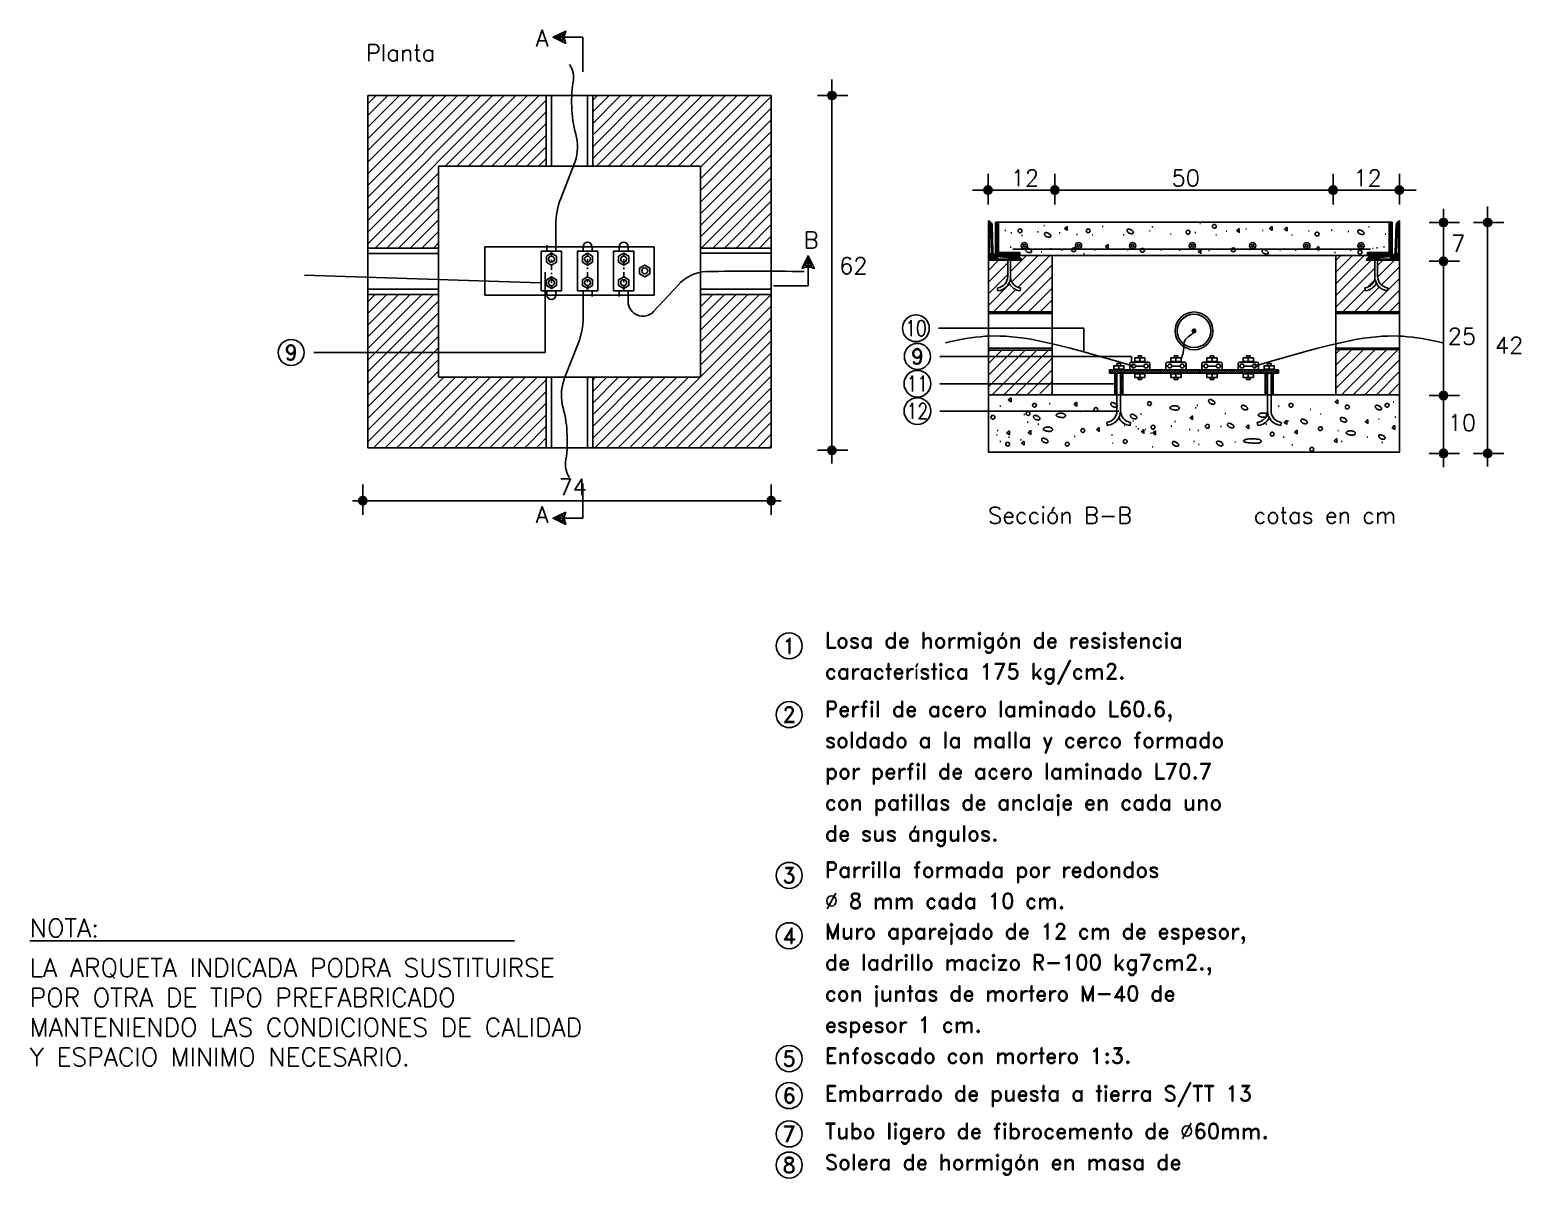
# Model space of a CAD drawing. Header units: millimetres. Extents: x 307650 to 308070, y 120844 to 121141.
# Drawn here: x 307828.3 to 307926.1, y 120993.5 to 121068.8 of the extents above; entities that cross this region are included whole.
import ezdxf
from ezdxf.enums import TextEntityAlignment as Align

# ---------------------------------------------------------------- set-up
doc = ezdxf.new("R2010")
doc.units = ezdxf.units.MM
doc.linetypes.add('TRAZO_Y_PUNTO', pattern=[1, 0.5, -0.25, 0, -0.25])
for name, color, linetype in [('015', 1, 'Continuous'), ('018', 1, 'Continuous'), ('020', 1, 'Continuous'), ('ELECTRICIDAD', 7, 'Continuous'), ('NTE-1', 7, 'Continuous'), ('NTE-2', 2, 'Continuous'), ('NTE-3', 3, 'Continuous'), ('NTE-4', 4, 'Continuous'), ('NTE-COTAS', 1, 'Continuous'), ('NTE-TEXTOS', 7, 'Continuous'), ('NTE-TRAMA1', 9, 'Continuous'), ('PTIERRA', 3, 'Continuous')]:
    doc.layers.add(name, color=color, linetype=linetype)
doc.styles.add('NTE-ROM14', font='ROMAND8.shx', dxfattribs={"height": 1.4})
doc.styles.add('NTE-SIM14', font='SIMPLEX8.shx', dxfattribs={"height": 1.4})
doc.styles.get("Standard").update_dxf_attribs({"font": 'romans.shx'})
pattern_1 = [(45, (-363.9973, -172.7912), (-0.5089678, 0.5089678), [])]

# ---------------------------------------------------------------- blocks, each defined once
blk = doc.blocks.new('T')
at = {"layer": 'NTE-COTAS'}
blk.add_line((0, 1.37), (0, -1.21), dxfattribs=at)
for radius in [0.35, 0.3, 0.25, 0.2, 0.15, 0.0996, 0.0496]:
    blk.add_circle((0, 0), radius, dxfattribs=at)
blk = doc.blocks.new('GRA')
at = {"layer": '018'}
for p, q in [((-0.91, 0.55), (-0.91, 0.15)), ((-0.91, 0.35), (-0.74, 0.35)), ((-0.76, 0.7), (0.76, 0.7)), ((-0.76, 0), (0.76, 0)), ((-0.39, 0.35), (0.39, 0.35)), ((0.74, 0.35), (0.91, 0.35)), ((0.91, 0.15), (0.91, 0.55))]:
    blk.add_line(p, q, dxfattribs=at)
for centre in [(-0.56, 0.35), (0.56, 0.35)]:
    blk.add_circle(centre, 0.175, dxfattribs=at)
for centre, start, end in [((-0.76, 0.55), 90, 180), ((-0.76, 0.15), 180, 270), ((0.76, 0.55), 0, 90), ((0.76, 0.15), 270, 0)]:
    blk.add_arc(centre, 0.15, start, end, dxfattribs=at)
at = {"layer": '020'}
for p, q in [((-0.16, 1.27), (0.16, 1.27)), ((-0.16, 1.27), (-0.16, 1.07)), ((0, 0.76), (0, 1.07)), ((0.16, 1.27), (0.16, 1.07)), ((-0.16, -0.87), (-0.16, -0.67)), ((-0.16, -0.87), (0.16, -0.87)), ((0, -0.36), (0, -0.67)), ((0.16, -0.87), (0.16, -0.67))]:
    blk.add_line(p, q, dxfattribs=at)
for points in [[(-0.46, 0.76), (0.46, 0.76), (0.46, 1.07), (-0.46, 1.07)], [(-0.46, -0.36), (0.46, -0.36), (0.46, -0.67), (-0.46, -0.67)]]:
    blk.add_lwpolyline(points, close=True, dxfattribs=at)
at = {"layer": 'NTE-TRAMA1'}
for points in [[(0.46, 0.7), (-0.46, 0.7), (-0.46, 0.76), (0.46, 0.76)], [(0.46, -0.3), (-0.46, -0.3), (-0.46, -0.36), (0.46, -0.36)]]:
    blk.add_lwpolyline(points, close=True, dxfattribs=at)
blk = doc.blocks.new('TU')
at = {"layer": '020'}
blk.add_lwpolyline([(0.43, -0.25), (0.43, 0.25), (0, 0.5), (-0.43, 0.25), (-0.43, -0.25), (0, -0.5)], close=True, dxfattribs=at)
blk.add_circle((0, 0), 0.25, dxfattribs=at)
blk = doc.blocks.new('A$C61DE634C')
at = {"layer": 'NTE-TRAMA1'}
h = blk.add_hatch(dxfattribs=at)
h.set_pattern_fill('_U', color=256, scale=0.719789, angle=45, style=0, pattern_type=0)
h.set_pattern_definition([(45, (-385.5783, -191.7378), (-0.5089678, 0.5089678), [])])
h.paths.add_polyline_path([(58.88, 85.26), (49.45, 85.26), (49.45, 79.1), (65.05, 79.1), (65.05, 92.49), (58.88, 92.49)])
h.paths.add_polyline_path([(58.88, 96.55), (65.05, 96.55), (65.05, 109.87), (49.45, 109.87), (49.45, 103.7), (58.88, 103.7)])
h.paths.add_polyline_path([(45.39, 103.7), (45.39, 109.87), (29.79, 109.87), (29.79, 96.55), (35.96, 96.55), (35.96, 103.7)])
h.paths.add_polyline_path([(45.39, 79.1), (45.39, 85.26), (35.96, 85.26), (35.96, 87.42), (29.79, 87.42), (29.79, 79.1)])
h.paths.add_polyline_path([(29.79, 87.42), (35.96, 87.42), (35.96, 92.49), (29.79, 92.49)])
h = blk.add_hatch(dxfattribs=at)
h.set_pattern_fill('U,_O', color=256, scale=0.719789, angle=45, pattern_type=0)
h.set_pattern_definition(pattern_1)
h.paths.add_polyline_path([(119.99, 87.68), (114.43, 87.68), (114.43, 83.73), (119.99, 83.73)])
h.paths.add_polyline_path([(89.61, 87.63), (84.04, 87.63), (84.04, 83.73), (89.61, 83.73)])
h.paths.add_polyline_path([(89.61, 92.11), (84.04, 92.11), (84.04, 90.97), (89.61, 90.97)])
h.paths.add_polyline_path([(89.61, 95.9), (84.73, 95.9, -0.00621), (84.72, 95.9), (84.71, 95.9), (86.42, 95.77, -0.433647), (86.95, 95.48), (85.99, 95.48), (85.99, 94.07, -0.03674), (85.98, 93.88, 0.323835), (86.84, 93.06), (86.81, 92.8, -0.244051), (85.85, 93.48, -0.244051), (84.88, 92.8), (84.85, 93.06, 0.375547), (85.73, 94.07), (85.73, 95.48), (84.04, 95.48), (84.04, 92.11), (89.61, 92.11)])
h = blk.add_hatch(dxfattribs=at)
h.set_pattern_fill('U,_O', color=256, scale=0.719789, angle=45, pattern_type=0)
h.set_pattern_definition(pattern_1)
h.paths.add_polyline_path([(117.83, 93.88, -0.03674), (117.82, 94.07), (117.82, 95.48), (117.09, 95.48, -0.433647), (117.61, 95.77), (119.33, 95.9), (114.43, 95.9), (114.43, 90.97), (119.99, 90.97), (119.99, 95.48), (118.07, 95.48), (118.07, 94.07, 0.375547), (118.96, 93.06), (118.92, 92.8, -0.244051), (117.96, 93.48, -0.244051), (117, 92.8), (116.96, 93.06, 0.323835)])
h = blk.add_hatch(dxfattribs=at)
h.set_pattern_fill('ANSI31', color=256, scale=0.972945, angle=180, style=0)
h.set_pattern_definition([(225, (-363.99729, -172.79123), (0.085997018, -0.085997018), [])])
h.paths.add_polyline_path([(94.62, 85.9), (94.62, 85.61), (96.83, 85.61), (96.83, 85.61), (97.72, 85.61), (97.72, 85.61), (99.99, 85.61), (99.99, 85.61), (100.88, 85.61), (100.88, 85.61), (103.15, 85.61), (103.15, 85.61), (104.04, 85.61), (104.04, 85.61), (106.32, 85.61), (106.32, 85.61), (107.21, 85.61), (107.21, 85.61), (109.42, 85.61), (109.42, 85.9)])
h = blk.add_hatch(dxfattribs=at)
h.set_pattern_fill('ANSI31', color=256, scale=0.972945, style=0)
h.set_pattern_definition([(45, (-363.99729, -172.79123), (-0.085997018, 0.085997018), [])])
h.paths.add_polyline_path([(95.28, 85.61), (95.09, 85.61), (95.09, 83.73), (95.28, 83.73)])
h.paths.add_polyline_path([(95.79, 85.61), (95.6, 85.61), (95.6, 83.73), (95.79, 83.73)])
h = blk.add_hatch(dxfattribs=at)
h.set_pattern_fill('ANSI31', color=256, scale=0.972945, style=0)
h.set_pattern_definition([(135, (568.03458, -172.79123), (0.085997018, 0.085997018), [])])
h.paths.add_polyline_path([(108.76, 85.61), (108.95, 85.61), (108.95, 83.73), (108.76, 83.73)])
h.paths.add_polyline_path([(108.24, 85.61), (108.44, 85.61), (108.44, 83.73), (108.24, 83.73)])
at = {"layer": '015', "linetype": 'Continuous'}
for centre, radius in [((77.71, 89.54), 1.17), ((23.09, 87.42), 1.14), ((77.84, 87.08), 1.14), ((77.84, 84.69), 1.17), ((77.84, 82.3), 1.17)]:
    blk.add_circle(centre, radius, dxfattribs=at)
at = {"layer": '018', "linetype": 'TRAZO_Y_PUNTO'}
for p, q in [((45.84, 96.27), (45.84, 92.82)), ((49, 92.82), (49, 96.27)), ((52.16, 92.82), (52.16, 96.27))]:
    blk.add_line(p, q, dxfattribs=at)
at = {"layer": '020'}
for p, q in [((95.28, 86.46), (95.6, 86.46)), ((95.28, 86.46), (95.28, 86.27)), ((95.44, 85.96), (95.44, 86.27)), ((95.6, 86.46), (95.6, 86.27)), ((108.76, 86.46), (108.44, 86.46)), ((108.44, 86.46), (108.44, 86.27)), ((108.6, 85.96), (108.6, 86.27)), ((108.76, 86.46), (108.76, 86.27)), ((95.09, 85.61), (95.09, 83.73)), ((95.79, 85.61), (95.79, 83.73)), ((108.24, 85.61), (108.24, 83.73)), ((108.95, 85.61), (108.95, 83.73)), ((94.43, 81.05), (94.4, 81.31)), ((96.45, 81.05), (96.48, 81.31)), ((107.59, 81.05), (107.55, 81.31)), ((109.61, 81.05), (109.64, 81.31))]:
    blk.add_line(p, q, dxfattribs=at)
for points in [[(46.73, 96.27), (44.95, 96.27), (44.95, 92.82), (46.73, 92.82)], [(48.11, 92.82), (49.89, 92.82), (49.89, 96.27), (48.11, 96.27)], [(53.05, 92.82), (51.27, 92.82), (51.27, 96.27), (53.05, 96.27)], [(53.55, 94.29), (53.55, 94.8), (54, 95.06), (54.44, 94.8), (54.44, 94.29), (54, 94.03)], [(95, 85.96), (95.89, 85.96), (95.89, 86.27), (95, 86.27)], [(109.04, 85.96), (108.15, 85.96), (108.15, 86.27), (109.04, 86.27)]]:
    blk.add_lwpolyline(points, close=True, dxfattribs=at)
for points in [[(95.28, 83.73), (95.28, 82.32, -0.375547), (94.4, 81.31, -0.414773)], [(95.6, 83.73), (95.6, 82.32, -0.389445), (94.43, 81.05, 2.23932)], [(95.6, 83.73), (95.6, 82.32, 0.375547), (96.48, 81.31, 0.414773)], [(108.44, 83.73), (108.44, 82.32, -0.375547), (107.55, 81.31, -0.414773)], [(108.44, 83.73), (108.44, 82.32, 0.389445), (109.61, 81.05, -2.23932)], [(108.76, 83.73), (108.76, 82.32, 0.375547), (109.64, 81.31, 0.414773)], [(95.44, 81.7, 0.25001), (96.45, 81.05)], [(108.6, 81.7, -0.25001), (107.59, 81.05)]]:
    blk.add_lwpolyline(points, format="xyb", dxfattribs=at)
blk.add_circle((54, 94.55), 0.257, dxfattribs=at)
at = {"layer": '020', "color": 7, "linetype": 'Continuous'}
for centre in [(66.63, 61.79), (66.63, 55.78), (66.63, 41.73), (66.63, 36.46), (66.63, 25.72), (66.63, 22.49), (66.63, 19.14), (66.63, 16.42)]:
    blk.add_circle(centre, 1.14, dxfattribs=at)
at = {"layer": 'NTE-1'}
for p, q in [((45.39, 103.7), (45.39, 109.87)), ((45.85, 103.7), (45.85, 109.87)), ((48.99, 103.7), (48.99, 109.87)), ((49.45, 103.7), (49.45, 109.87)), ((58.88, 103.7), (35.96, 103.7)), ((58.88, 103.7), (58.88, 85.26)), ((102.6, 98.68), (102.52, 98.68)), ((35.96, 96.53), (29.79, 96.53)), ((40.01, 96.66), (54.82, 96.66)), ((54.82, 92.44), (54.82, 96.66)), ((65.05, 96.55), (58.88, 96.55)), ((35.96, 96.07), (29.79, 96.07)), ((65.05, 96.09), (58.88, 96.09)), ((89.61, 95.9), (89.61, 83.73)), ((114.43, 95.9), (114.43, 83.73)), ((35.96, 92.95), (29.79, 92.95)), ((65.05, 92.95), (58.88, 92.95)), ((84.88, 92.8), (84.85, 93.06)), ((86.81, 92.8), (86.84, 93.06)), ((117, 92.8), (116.96, 93.06)), ((118.92, 92.8), (118.96, 93.06)), ((35.96, 92.49), (29.79, 92.49)), ((40.01, 92.44), (54.82, 92.44)), ((65.05, 92.49), (58.88, 92.49)), ((84.04, 90.97), (89.61, 90.97)), ((84.04, 90.97), (89.61, 90.97)), ((84.04, 90.82), (89.61, 90.82)), ((119.99, 90.97), (114.43, 90.97)), ((119.99, 90.97), (114.43, 90.97)), ((119.99, 90.82), (114.43, 90.82)), ((84.04, 87.79), (89.61, 87.79)), ((84.04, 87.63), (89.61, 87.63)), ((119.99, 87.79), (114.43, 87.79)), ((119.99, 87.68), (114.43, 87.68)), ((35.96, 85.26), (58.88, 85.26)), ((45.39, 85.26), (45.39, 79.1)), ((45.85, 85.26), (45.85, 79.1)), ((48.99, 85.26), (48.99, 79.1)), ((49.45, 85.26), (49.45, 79.1)), ((49.45, 79.1), (49.45, 85.26)), ((94.62, 85.9), (109.42, 85.9)), ((94.62, 85.61), (94.62, 85.9)), ((94.62, 85.61), (109.42, 85.61)), ((109.42, 85.61), (109.42, 85.9)), ((119.99, 83.73), (84.04, 83.73))]:
    blk.add_line(p, q, dxfattribs=at)
at = {"layer": 'NTE-1', "color": 7}
for p, q in [((35.96, 103.7), (35.96, 85.26)), ((40.01, 96.66), (40.01, 92.44))]:
    blk.add_line(p, q, dxfattribs=at)
at = {"layer": 'NTE-1'}
for points in [[(29.79, 109.87), (29.79, 79.1), (65.05, 79.1), (65.05, 109.87)], [(84.92, 98.8), (84.92, 96.22), (84.92, 96.17), (86.79, 96.17), (86.79, 95.9), (84.68, 95.9), (84.68, 98.8)], [(84.87, 98.74), (84.87, 96.12), (86.74, 96.12), (86.74, 95.95), (84.73, 95.95), (84.73, 98.74)], [(84.81, 98.69), (84.81, 96.06), (86.68, 96.06), (86.68, 96.01), (84.78, 96.01), (84.78, 98.69)], [(119.09, 98.8), (119.09, 96.22), (119.09, 96.17), (117.19, 96.17), (117.19, 95.9), (119.33, 95.9), (119.33, 98.8)], [(119.14, 98.74), (119.14, 96.12), (117.24, 96.12), (117.24, 95.95), (119.28, 95.95), (119.28, 98.74)], [(119.19, 98.69), (119.19, 96.06), (117.29, 96.06), (117.29, 96.01), (119.23, 96.01), (119.23, 98.69)]]:
    blk.add_lwpolyline(points, close=True, dxfattribs=at)
for points in [[(84.04, 83.73), (84.04, 98.92)], [(119.99, 98.76), (119.99, 78.72), (84.04, 78.72), (84.04, 84.1)], [(84.67, 98.8), (84.67, 95.9), (101.4, 95.9)], [(101.64, 98.8), (84.67, 98.8)], [(101.4, 95.9), (119.33, 95.9), (119.33, 98.8), (101.64, 98.8)], [(95.28, 83.73), (95.28, 83.16)]]:
    blk.add_lwpolyline(points, dxfattribs=at)
for points in [[(84.04, 95.48), (86.95, 95.48, 0.433647), (86.42, 95.77), (84.7, 95.9, -0.365816), (84.44, 96.16), (84.36, 98.61, 0.246851), (84.04, 98.92)], [(84.15, 95.58), (86.78, 95.58, 0.316836), (86.44, 95.67), (84.69, 95.8, -0.368225), (84.34, 96.16), (84.26, 98.59, 0.132652), (84.15, 98.75)], [(119.99, 95.48), (117.09, 95.48, -0.433647), (117.61, 95.77), (119.34, 95.9, 0.365816), (119.6, 96.16), (119.68, 98.61, -0.246851), (119.99, 98.92)], [(119.89, 95.58), (117.25, 95.58, -0.316836), (117.6, 95.67), (119.34, 95.8, 0.368225), (119.7, 96.16), (119.78, 98.59, -0.132652), (119.89, 98.75)], [(84.25, 95.69), (84.85, 95.69), (84.69, 95.7, -0.317808), (84.25, 96.06)], [(119.79, 95.69), (119.18, 95.69), (119.35, 95.7, 0.317808), (119.79, 96.06)]]:
    blk.add_lwpolyline(points, format="xyb", close=True, dxfattribs=at)
for points in [[(119.99, 98.92), (119.99, 95.48), (117.09, 95.48, -0.433647), (117.61, 95.77), (119.34, 95.9, 0.365816), (119.6, 96.16), (119.68, 98.61, -0.246851), (119.99, 98.92, 4.721301)], [(85.73, 95.48), (85.73, 94.07, -0.375547), (84.85, 93.06, -0.414773)], [(85.99, 95.48), (85.99, 94.07, -0.375547), (84.88, 92.8, 2.23932)], [(117.82, 95.48), (117.82, 94.07, 0.375547), (118.92, 92.8, -2.23932)], [(118.07, 95.48), (118.07, 94.07, 0.375547), (118.96, 93.06, 0.414773)], [(85.98, 93.88, 0.323835), (86.84, 93.06, 0.375547)], [(117.83, 93.88, -0.323835), (116.96, 93.06, -0.375547)], [(85.85, 93.48, 0.244051), (86.81, 92.8, -2.051493)], [(117.96, 93.48, -0.244051), (117, 92.8, 2.051493)]]:
    blk.add_lwpolyline(points, format="xyb", dxfattribs=at)
for radius in [1.65, 1.46, 0.159, 0.108, 0.0566]:
    blk.add_circle((102.02, 89.31), radius, dxfattribs=at)
at = {"layer": 'NTE-2'}
blk.add_lwpolyline([(84.04, 98.92), (84.04, 95.48), (86.95, 95.48, 0.433647), (86.42, 95.77), (84.7, 95.9, -0.365816), (84.44, 96.16), (84.36, 98.61, 0.246851), (84.04, 98.92, -4.721301)], format="xyb", dxfattribs=at)
at = {"layer": 'NTE-3', "color": 6}
for p, q in [((47.81, 103.83), (46.65, 100.88)), ((46.23, 96.27), (46.23, 98.62)), ((45.45, 96.27), (45.45, 96.8)), ((24.26, 94.18), (44.85, 93.52)), ((48.61, 92.82), (48.61, 90.47)), ((49.39, 92.82), (49.39, 92.3)), ((51.77, 92.82), (51.77, 92.3)), ((47.02, 85.26), (48.18, 88.22))]:
    blk.add_line(p, q, dxfattribs=at)
for points in [[(47.81, 103.83, 0.149453), (48.04, 106.2, -0.10465), (47.73, 111.04, 0.215769), (47.41, 112.6)], [(49.39, 96.27), (49.39, 96.66, 1), (48.61, 96.66), (48.61, 96.27)], [(51.77, 96.27), (51.77, 96.66, -1), (52.55, 96.66), (52.55, 96.27)], [(52.55, 92.82), (52.55, 91.87, 0.681933), (54.78, 91), (56.92, 93.31, -0.203155), (59.37, 94.49, -0.010842), (67.93, 94.49, -0.010842)], [(45.45, 92.82), (45.45, 92.44, 1), (46.23, 92.44), (46.23, 92.82)], [(47.02, 85.26, 0.149453), (46.79, 82.89, -0.10465), (47.11, 78.06, 0.215769), (47.42, 76.49)]]:
    blk.add_lwpolyline(points, format="xyb", dxfattribs=at)
for points in [[(96.73, 86.24), (95.15, 86.7), (93.7, 87.11), (92.39, 87.48), (91.2, 87.79), (90.15, 88.06), (89.22, 88.28), (88.43, 88.45), (87.76, 88.58), (87.18, 88.67), (86.61, 88.74), (86.08, 88.8), (85.56, 88.84), (85.07, 88.86), (84.61, 88.87), (84.17, 88.86), (83.75, 88.84), (83.34, 88.8), (82.93, 88.75), (82.51, 88.69), (82.08, 88.63), (81.64, 88.55), (81.2, 88.47), (80.75, 88.37), (80.29, 88.27)], [(107.31, 86.24), (108.89, 86.7), (110.33, 87.11), (111.65, 87.48), (112.84, 87.79), (113.89, 88.06), (114.82, 88.28), (115.61, 88.45), (116.27, 88.58), (116.86, 88.67), (117.42, 88.74), (117.96, 88.8), (118.47, 88.84), (118.96, 88.86), (119.43, 88.87), (119.87, 88.86), (120.28, 88.84), (120.69, 88.8), (121.11, 88.75), (121.53, 88.69), (121.96, 88.63), (122.39, 88.55), (122.84, 88.47), (123.29, 88.37), (123.75, 88.27)]]:
    blk.add_lwpolyline(points, dxfattribs=at)
for centre, start, end in [((52.4, 98.62), 158.5465, 180), ((42.44, 90.47), 338.5465, 0)]:
    blk.add_arc(centre, 6.17, start, end, dxfattribs=at)
at = {"layer": 'NTE-3', "start_tangent": (1, 0), "end_tangent": (1, 0)}
blk.add_spline([(102.02, 89.31), (101.39, 88.68), (101.08, 87.43), (101.01, 86.58)], degree=3, dxfattribs=at)
at = {"layer": 'NTE-3'}
for p in [(45.84, 96.27), (45.84, 96.27), (49, 92.82)]:
    blk.add_point(p, dxfattribs=at)
at = {"layer": 'NTE-4'}
blk.add_line((86.19, 96.46), (117.44, 96.46), dxfattribs=at)
for centre, radius in [((87.19, 96.75), 0.275), ((87.19, 96.75), 0.112), ((91.92, 96.75), 0.275), ((96.65, 96.75), 0.275), ((101.88, 96.75), 0.275), ((107.15, 96.75), 0.275), ((111.88, 96.75), 0.275), ((116.62, 96.75), 0.275)]:
    blk.add_circle(centre, radius, dxfattribs=at)
at = {"layer": 'NTE-COTAS'}
for p, q in [((70.36, 111.29), (70.36, 77.73)), ((82.65, 101.61), (121.45, 101.61)), ((123.83, 99.98), (123.83, 77.4)), ((127.69, 100.18), (127.69, 77.45)), ((28.46, 74.47), (65.94, 74.47))]:
    blk.add_line(p, q, dxfattribs=at)
at = {"layer": 'NTE-TEXTOS'}
for p, q in [((48.6, 114.97), (45.99, 114.97)), ((48.6, 111.94), (48.6, 114.97)), ((68.28, 93.26), (68.28, 95.87)), ((45.29, 87.42), (45.29, 94.44)), ((65.26, 93.26), (68.28, 93.26)), ((79.68, 89.54), (92.39, 89.54)), ((92.39, 87.48), (92.39, 89.54)), ((25.06, 87.42), (45.29, 87.42)), ((79.8, 87.08), (96.54, 87.08)), ((96.54, 86.58), (96.54, 87.08)), ((79.8, 84.69), (95.23, 84.69)), ((79.8, 82.3), (95.44, 82.3)), ((48.6, 75.97), (48.6, 72.94)), ((48.6, 72.94), (45.99, 72.94))]:
    blk.add_line(p, q, dxfattribs=at)
for points in [[(47.09, 114.43), (45.99, 114.97), (47.09, 115.51), (46.93, 114.97)], [(46.89, 114.66), (46.27, 114.97), (46.89, 115.27), (46.8, 114.97)], [(46.69, 114.9), (46.55, 114.97), (46.69, 115.04), (46.67, 114.97)], [(67.74, 94.77), (68.28, 95.87), (68.83, 94.77), (68.28, 94.93)], [(67.98, 94.97), (68.28, 95.59), (68.59, 94.97), (68.28, 95.06)], [(68.21, 95.17), (68.28, 95.31), (68.35, 95.17), (68.28, 95.19)], [(47.09, 73.48), (45.99, 72.94), (47.09, 72.4), (46.93, 72.94)], [(46.89, 73.24), (46.27, 72.94), (46.89, 72.63), (46.8, 72.94)], [(46.69, 73.01), (46.55, 72.94), (46.69, 72.87), (46.67, 72.94)]]:
    blk.add_lwpolyline(points, close=True, dxfattribs=at)
at = {"layer": 'NTE-TRAMA1'}
for p, q in [((85.56, 98.08), (85.48, 98.08)), ((86.08, 97.87), (86, 97.87)), ((88.43, 97.96), (88.35, 97.96)), ((88.96, 98.53), (88.88, 98.53)), ((90.31, 97.89), (90.23, 97.89)), ((94.08, 98.43), (94, 98.43)), ((98.2, 98.04), (98.13, 98.04)), ((98.41, 98.4), (98.34, 98.4)), ((102.17, 97.9), (102.1, 97.9)), ((104.89, 98.01), (104.82, 98.01)), ((106.62, 98.21), (106.54, 98.21)), ((108.08, 98.09), (108.01, 98.09)), ((112.1, 98.06), (112.03, 98.06)), ((114.09, 98.1), (114.02, 98.1)), ((115.55, 97.99), (115.48, 97.99)), ((117.33, 98.39), (117.26, 98.39)), ((118.79, 97.8), (118.72, 97.8)), ((86.02, 96.62), (85.94, 96.62)), ((87.02, 97.65), (86.94, 97.65)), ((89.52, 96.49), (89.44, 96.49)), ((91.82, 97.72), (91.75, 97.72)), ((93.18, 97.71), (93.11, 97.71)), ((95.9, 97.69), (95.83, 97.69)), ((100.03, 97.76), (99.95, 97.76)), ((104, 97.71), (103.93, 97.71)), ((110.64, 97.66), (110.56, 97.66)), ((117.69, 96.51), (117.61, 96.51)), ((118.05, 96.56), (117.98, 96.56)), ((118.68, 96.66), (118.6, 96.66)), ((88.73, 96.23), (88.65, 96.23)), ((90.51, 96.37), (90.43, 96.37)), ((92.44, 96.05), (92.36, 96.05)), ((93.38, 96.35), (93.31, 96.35)), ((95.42, 96.44), (95.35, 96.44)), ((96.26, 96.38), (96.18, 96.38)), ((99.18, 96.36), (99.11, 96.36)), ((100.8, 96.35), (100.73, 96.35)), ((103.36, 96.33), (103.29, 96.33)), ((106.92, 96.43), (106.84, 96.43)), ((109.58, 96.36), (109.51, 96.36)), ((110.94, 96.35), (110.87, 96.35)), ((112.15, 96.44), (112.07, 96.44)), ((114.39, 96.17), (114.31, 96.17)), ((115.75, 96.36), (115.68, 96.36)), ((95.28, 85.61), (95.28, 83.73)), ((95.6, 85.61), (95.6, 83.73)), ((108.44, 85.61), (108.44, 83.73)), ((108.76, 85.61), (108.76, 83.73)), ((85.12, 82.74), (85.05, 82.74)), ((89.43, 82.96), (89.36, 82.96)), ((92.13, 82.28), (92.05, 82.28)), ((102.21, 82.59), (102.13, 82.59)), ((102.35, 82.78), (102.28, 82.78)), ((109.45, 82.74), (109.37, 82.74)), ((112.24, 82.44), (112.17, 82.44)), ((119.5, 83.12), (119.43, 83.12)), ((87.23, 82.01), (87.15, 82.01)), ((87.51, 81.33), (87.43, 81.33)), ((88.45, 81.15), (88.37, 81.15)), ((95.98, 81.04), (95.9, 81.04)), ((96.74, 81.42), (96.66, 81.42)), ((97, 80.96), (96.93, 80.96)), ((97.42, 82.02), (97.34, 82.02)), ((100.08, 80.98), (100, 80.98)), ((100.4, 81.39), (100.32, 81.39)), ((104.42, 80.95), (104.34, 80.95)), ((104.79, 82.09), (104.72, 82.09)), ((108.39, 81.15), (108.31, 81.15)), ((110.28, 81.45), (110.2, 81.45)), ((113.15, 82.06), (113.07, 82.06)), ((118.22, 81.6), (118.14, 81.6)), ((119.65, 81.76), (119.58, 81.76)), ((84.82, 80.24), (84.74, 80.24)), ((84.89, 80.62), (84.82, 80.62)), ((85.12, 79.64), (85.05, 79.64)), ((85.88, 80.02), (85.8, 80.02)), ((86.94, 79.79), (86.86, 79.79)), ((88.87, 80.65), (88.79, 80.65)), ((91.62, 80.08), (91.54, 80.08)), ((94.88, 80.21), (94.81, 80.21)), ((97.19, 80.74), (97.11, 80.74)), ((97.82, 80.7), (97.75, 80.7)), ((98.29, 80.36), (98.21, 80.36)), ((101.68, 80.7), (101.61, 80.7)), ((102.06, 79.64), (101.98, 79.64)), ((102.44, 80.62), (102.36, 80.62)), ((105.66, 79.58), (105.59, 79.58)), ((109.9, 80.02), (109.82, 80.02)), ((114.66, 80.62), (114.59, 80.62)), ((114.97, 79.64), (114.89, 79.64)), ((117.23, 80.02), (117.16, 80.02)), ((118.52, 79.56), (118.44, 79.56)), ((94.95, 79.49), (94.88, 79.49)), ((98.43, 79.19), (98.35, 79.19)), ((102.47, 79.39), (102.4, 79.39)), ((110.66, 79.34), (110.58, 79.34))]:
    blk.add_line(p, q, dxfattribs=at)
for points in [[(89.07, 97.9), (89.04, 97.9), (89.01, 97.89), (88.99, 97.87), (88.97, 97.85), (88.96, 97.83), (88.95, 97.81), (88.95, 97.78), (88.96, 97.75), (88.96, 97.72), (88.97, 97.69), (88.99, 97.67), (89.01, 97.64), (89.03, 97.61), (89.05, 97.59), (89.09, 97.57), (89.12, 97.55), (89.16, 97.53), (89.2, 97.52), (89.25, 97.5), (89.29, 97.5), (89.34, 97.49), (89.38, 97.49), (89.42, 97.5), (89.45, 97.51), (89.47, 97.53), (89.49, 97.55), (89.5, 97.58), (89.5, 97.61), (89.5, 97.64), (89.49, 97.67), (89.46, 97.7), (89.44, 97.74), (89.4, 97.77), (89.36, 97.8), (89.31, 97.83), (89.26, 97.85), (89.21, 97.87), (89.16, 97.89), (89.11, 97.9)], [(90.85, 98.41), (90.7, 98.26), (90.93, 98.11), (90.93, 98.41)], [(96.28, 98.21), (96.25, 98.21), (96.22, 98.2), (96.2, 98.18), (96.19, 98.16), (96.18, 98.14), (96.17, 98.12), (96.17, 98.09), (96.17, 98.06), (96.18, 98.03), (96.19, 98), (96.2, 97.98), (96.22, 97.95), (96.24, 97.93), (96.27, 97.9), (96.3, 97.88), (96.34, 97.86), (96.38, 97.84), (96.42, 97.83), (96.46, 97.81), (96.51, 97.81), (96.55, 97.8), (96.59, 97.8), (96.63, 97.81), (96.66, 97.82), (96.69, 97.84), (96.71, 97.86), (96.72, 97.89), (96.72, 97.92), (96.71, 97.95), (96.7, 97.98), (96.68, 98.01), (96.65, 98.05), (96.61, 98.08), (96.57, 98.11), (96.52, 98.14), (96.47, 98.16), (96.42, 98.18), (96.37, 98.2), (96.33, 98.21)], [(105.9, 98.22), (105.75, 98.07), (105.98, 97.92), (105.98, 98.22)], [(108.78, 98.41), (108.63, 98.26), (108.85, 98.11), (108.85, 98.41)], [(110.08, 98.35), (109.93, 98.2), (110.16, 98.05), (110.16, 98.35)], [(116.46, 98.14), (116.42, 98.13), (116.39, 98.12), (116.37, 98.11), (116.36, 98.09), (116.35, 98.07), (116.34, 98.04), (116.34, 98.01), (116.34, 97.99), (116.35, 97.96), (116.36, 97.93), (116.37, 97.9), (116.39, 97.88), (116.41, 97.85), (116.44, 97.83), (116.47, 97.81), (116.51, 97.79), (116.55, 97.77), (116.59, 97.75), (116.64, 97.74), (116.68, 97.73), (116.72, 97.73), (116.77, 97.73), (116.8, 97.74), (116.84, 97.75), (116.86, 97.76), (116.88, 97.79), (116.89, 97.81), (116.89, 97.84), (116.89, 97.87), (116.87, 97.91), (116.85, 97.94), (116.82, 97.97), (116.79, 98.01), (116.74, 98.04), (116.69, 98.06), (116.64, 98.09), (116.59, 98.11), (116.54, 98.12), (116.5, 98.13)], [(87.39, 96.56), (87.35, 96.55), (87.33, 96.54), (87.3, 96.53), (87.29, 96.51), (87.28, 96.49), (87.27, 96.46), (87.27, 96.43), (87.27, 96.41), (87.28, 96.38), (87.29, 96.35), (87.31, 96.32), (87.32, 96.3), (87.35, 96.27), (87.37, 96.25), (87.4, 96.22), (87.44, 96.2), (87.48, 96.19), (87.52, 96.17), (87.57, 96.16), (87.61, 96.15), (87.66, 96.15), (87.7, 96.15), (87.73, 96.15), (87.77, 96.17), (87.79, 96.18), (87.81, 96.2), (87.82, 96.23), (87.82, 96.26), (87.82, 96.29), (87.8, 96.33), (87.78, 96.36), (87.75, 96.39), (87.72, 96.43), (87.67, 96.46), (87.63, 96.48), (87.58, 96.51), (87.52, 96.53), (87.48, 96.54), (87.43, 96.55)], [(94.45, 96.82), (94.29, 96.67), (94.52, 96.52), (94.52, 96.82)], [(112.84, 96.66), (112.69, 96.5), (112.92, 96.35), (112.92, 96.66)], [(102.54, 96.39), (102.39, 96.24), (102.62, 96.09), (102.62, 96.39)], [(108.08, 96.43), (108.05, 96.42), (108.02, 96.41), (108, 96.4), (107.98, 96.38), (107.97, 96.36), (107.97, 96.33), (107.97, 96.3), (107.97, 96.28), (107.98, 96.25), (107.99, 96.22), (108, 96.19), (108.02, 96.16), (108.04, 96.14), (108.07, 96.12), (108.1, 96.09), (108.13, 96.07), (108.17, 96.06), (108.22, 96.04), (108.26, 96.03), (108.31, 96.02), (108.35, 96.02), (108.39, 96.02), (108.43, 96.02), (108.46, 96.04), (108.49, 96.05), (108.5, 96.07), (108.51, 96.1), (108.52, 96.13), (108.51, 96.16), (108.5, 96.2), (108.48, 96.23), (108.45, 96.26), (108.41, 96.29), (108.37, 96.33), (108.32, 96.35), (108.27, 96.38), (108.22, 96.4), (108.17, 96.41), (108.12, 96.42)], [(95.89, 85.9), (95, 85.9), (95, 85.96), (95.89, 85.96)], [(108.15, 85.9), (109.04, 85.9), (109.04, 85.96), (108.15, 85.96)], [(85.95, 83.42), (85.8, 83.27), (86.03, 83.12), (86.03, 83.42)], [(91.7, 83.04), (91.55, 82.89), (91.78, 82.74), (91.78, 83.04)], [(94.88, 83.04), (94.84, 83.04), (94.81, 83.03), (94.79, 83.01), (94.78, 82.99), (94.77, 82.97), (94.76, 82.94), (94.76, 82.92), (94.76, 82.89), (94.77, 82.86), (94.78, 82.83), (94.79, 82.81), (94.81, 82.78), (94.83, 82.75), (94.86, 82.73), (94.89, 82.71), (94.93, 82.69), (94.97, 82.67), (95.01, 82.65), (95.05, 82.64), (95.1, 82.64), (95.14, 82.63), (95.18, 82.63), (95.22, 82.64), (95.25, 82.65), (95.28, 82.67), (95.3, 82.69), (95.31, 82.71), (95.31, 82.74), (95.3, 82.78), (95.29, 82.81), (95.27, 82.84), (95.24, 82.88), (95.2, 82.91), (95.16, 82.94), (95.11, 82.97), (95.06, 82.99), (95.01, 83.01), (94.96, 83.03), (94.92, 83.04)], [(100.44, 82.76), (100.4, 82.76), (100.36, 82.77), (100.32, 82.77), (100.27, 82.77), (100.23, 82.77), (100.19, 82.76), (100.15, 82.75), (100.11, 82.74), (100.07, 82.73), (100.04, 82.71), (100.01, 82.7), (99.98, 82.68), (99.96, 82.66), (99.94, 82.64), (99.93, 82.62), (99.92, 82.59), (99.92, 82.57), (99.93, 82.55), (99.94, 82.54), (99.96, 82.52), (99.98, 82.5), (100.01, 82.48), (100.05, 82.47), (100.09, 82.45), (100.14, 82.44), (100.19, 82.43), (100.24, 82.41), (100.3, 82.4), (100.35, 82.4), (100.4, 82.39), (100.45, 82.39), (100.5, 82.39), (100.54, 82.39), (100.58, 82.4), (100.61, 82.41), (100.64, 82.43), (100.66, 82.44), (100.68, 82.46), (100.69, 82.48), (100.71, 82.5), (100.71, 82.52), (100.72, 82.54), (100.72, 82.56), (100.71, 82.59), (100.71, 82.61), (100.7, 82.63), (100.68, 82.65), (100.67, 82.66), (100.65, 82.68), (100.62, 82.7), (100.6, 82.71), (100.57, 82.72), (100.54, 82.73), (100.51, 82.74), (100.48, 82.75)], [(103.41, 83.31), (103.38, 83.31), (103.35, 83.3), (103.33, 83.28), (103.31, 83.26), (103.3, 83.24), (103.3, 83.21), (103.3, 83.19), (103.3, 83.16), (103.31, 83.13), (103.32, 83.1), (103.33, 83.07), (103.35, 83.05), (103.37, 83.02), (103.4, 83), (103.43, 82.98), (103.46, 82.96), (103.5, 82.94), (103.55, 82.92), (103.59, 82.91), (103.64, 82.9), (103.68, 82.9), (103.72, 82.9), (103.76, 82.91), (103.79, 82.92), (103.81, 82.93), (103.83, 82.96), (103.84, 82.98), (103.85, 83.01), (103.84, 83.04), (103.83, 83.08), (103.81, 83.11), (103.78, 83.14), (103.74, 83.18), (103.7, 83.21), (103.65, 83.24), (103.6, 83.26), (103.55, 83.28), (103.5, 83.3), (103.45, 83.31)], [(106.28, 82.81), (106.25, 82.81), (106.22, 82.8), (106.2, 82.79), (106.18, 82.77), (106.17, 82.74), (106.17, 82.72), (106.16, 82.69), (106.17, 82.66), (106.17, 82.63), (106.18, 82.61), (106.2, 82.58), (106.22, 82.55), (106.24, 82.53), (106.26, 82.5), (106.3, 82.48), (106.33, 82.46), (106.37, 82.44), (106.41, 82.43), (106.46, 82.42), (106.5, 82.41), (106.55, 82.4), (106.59, 82.41), (106.63, 82.41), (106.66, 82.42), (106.68, 82.44), (106.7, 82.46), (106.71, 82.49), (106.71, 82.52), (106.71, 82.55), (106.7, 82.58), (106.67, 82.62), (106.65, 82.65), (106.61, 82.68), (106.57, 82.71), (106.52, 82.74), (106.47, 82.76), (106.42, 82.78), (106.37, 82.8), (106.32, 82.81)], [(114.51, 83.27), (114.36, 83.12), (114.59, 82.96), (114.59, 83.27)], [(117.99, 82.81), (117.96, 82.81), (117.93, 82.8), (117.91, 82.79), (117.89, 82.77), (117.88, 82.74), (117.87, 82.72), (117.87, 82.69), (117.88, 82.66), (117.88, 82.63), (117.89, 82.61), (117.91, 82.58), (117.93, 82.55), (117.95, 82.53), (117.97, 82.5), (118, 82.48), (118.04, 82.46), (118.08, 82.44), (118.12, 82.43), (118.17, 82.42), (118.21, 82.41), (118.26, 82.4), (118.3, 82.41), (118.34, 82.41), (118.37, 82.42), (118.39, 82.44), (118.41, 82.46), (118.42, 82.49), (118.42, 82.52), (118.42, 82.55), (118.4, 82.58), (118.38, 82.62), (118.36, 82.65), (118.32, 82.68), (118.27, 82.71), (118.23, 82.74), (118.18, 82.76), (118.13, 82.78), (118.08, 82.8), (118.03, 82.81)], [(88.11, 81.94), (88.08, 81.93), (88.05, 81.92), (88.03, 81.91), (88.01, 81.89), (88, 81.86), (88, 81.84), (87.99, 81.81), (88, 81.78), (88, 81.76), (88.01, 81.73), (88.03, 81.7), (88.05, 81.67), (88.07, 81.65), (88.1, 81.62), (88.13, 81.6), (88.16, 81.58), (88.2, 81.56), (88.24, 81.55), (88.29, 81.54), (88.33, 81.53), (88.38, 81.53), (88.42, 81.53), (88.46, 81.53), (88.49, 81.54), (88.51, 81.56), (88.53, 81.58), (88.54, 81.61), (88.54, 81.64), (88.54, 81.67), (88.53, 81.7), (88.51, 81.74), (88.48, 81.77), (88.44, 81.8), (88.4, 81.83), (88.35, 81.86), (88.3, 81.89), (88.25, 81.91), (88.2, 81.92), (88.15, 81.93)], [(89.36, 80.9), (89.32, 80.9), (89.28, 80.91), (89.24, 80.91), (89.2, 80.91), (89.16, 80.91), (89.11, 80.9), (89.07, 80.89), (89.03, 80.88), (89, 80.87), (88.96, 80.85), (88.93, 80.84), (88.9, 80.82), (88.88, 80.8), (88.86, 80.78), (88.85, 80.75), (88.84, 80.73), (88.84, 80.71), (88.85, 80.69), (88.86, 80.68), (88.88, 80.66), (88.91, 80.64), (88.94, 80.62), (88.98, 80.61), (89.02, 80.59), (89.06, 80.58), (89.11, 80.56), (89.17, 80.55), (89.22, 80.54), (89.28, 80.54), (89.33, 80.53), (89.38, 80.53), (89.43, 80.53), (89.47, 80.53), (89.5, 80.54), (89.54, 80.55), (89.56, 80.57), (89.59, 80.58), (89.61, 80.6), (89.62, 80.62), (89.63, 80.64), (89.64, 80.66), (89.64, 80.68), (89.64, 80.7), (89.64, 80.72), (89.63, 80.75), (89.62, 80.77), (89.61, 80.79), (89.59, 80.8), (89.57, 80.82), (89.55, 80.84), (89.53, 80.85), (89.5, 80.86), (89.47, 80.87), (89.44, 80.88), (89.4, 80.89)], [(90.5, 82.11), (90.46, 82.11), (90.42, 82.12), (90.38, 82.12), (90.33, 82.12), (90.29, 82.12), (90.25, 82.11), (90.21, 82.1), (90.17, 82.09), (90.13, 82.08), (90.1, 82.06), (90.06, 82.05), (90.04, 82.03), (90.01, 82.01), (90, 81.98), (89.98, 81.96), (89.98, 81.94), (89.98, 81.92), (89.99, 81.9), (90, 81.88), (90.02, 81.87), (90.04, 81.85), (90.07, 81.83), (90.11, 81.82), (90.15, 81.8), (90.2, 81.79), (90.25, 81.77), (90.3, 81.76), (90.36, 81.75), (90.41, 81.74), (90.46, 81.74), (90.51, 81.74), (90.56, 81.74), (90.6, 81.74), (90.64, 81.75), (90.67, 81.76), (90.7, 81.78), (90.72, 81.79), (90.74, 81.81), (90.75, 81.83), (90.76, 81.85), (90.77, 81.87), (90.78, 81.89), (90.78, 81.91), (90.77, 81.93), (90.76, 81.96), (90.75, 81.98), (90.74, 82), (90.73, 82.01), (90.71, 82.03), (90.68, 82.05), (90.66, 82.06), (90.63, 82.07), (90.6, 82.08), (90.57, 82.09), (90.53, 82.1)], [(96.58, 82.02), (96.55, 82.02), (96.52, 82.01), (96.5, 82), (96.49, 81.98), (96.47, 81.95), (96.47, 81.93), (96.47, 81.9), (96.47, 81.87), (96.48, 81.84), (96.49, 81.82), (96.5, 81.79), (96.52, 81.76), (96.54, 81.74), (96.57, 81.71), (96.6, 81.69), (96.63, 81.67), (96.67, 81.65), (96.72, 81.64), (96.76, 81.63), (96.81, 81.62), (96.85, 81.61), (96.89, 81.62), (96.93, 81.62), (96.96, 81.63), (96.99, 81.65), (97, 81.67), (97.02, 81.7), (97.02, 81.73), (97.01, 81.76), (97, 81.79), (96.98, 81.83), (96.95, 81.86), (96.91, 81.89), (96.87, 81.92), (96.82, 81.95), (96.77, 81.97), (96.72, 81.99), (96.67, 82.01), (96.63, 82.02)], [(101.82, 81.87), (101.67, 81.72), (101.9, 81.57), (101.9, 81.87)], [(105.07, 81.24), (105.03, 81.24), (105.01, 81.23), (104.99, 81.21), (104.97, 81.19), (104.96, 81.17), (104.95, 81.15), (104.95, 81.12), (104.96, 81.09), (104.96, 81.06), (104.97, 81.03), (104.99, 81.01), (105, 80.98), (105.03, 80.95), (105.05, 80.93), (105.08, 80.91), (105.12, 80.89), (105.16, 80.87), (105.2, 80.86), (105.25, 80.84), (105.29, 80.84), (105.34, 80.83), (105.38, 80.83), (105.42, 80.84), (105.45, 80.85), (105.47, 80.87), (105.49, 80.89), (105.5, 80.92), (105.5, 80.94), (105.5, 80.98), (105.48, 81.01), (105.46, 81.04), (105.43, 81.08), (105.4, 81.11), (105.35, 81.14), (105.31, 81.17), (105.26, 81.19), (105.21, 81.21), (105.16, 81.23), (105.11, 81.24)], [(106.73, 81.07), (106.58, 80.92), (106.8, 80.77), (106.8, 81.07)], [(108.16, 82.13), (108.12, 82.13), (108.08, 82.13), (108.04, 82.14), (108, 82.14), (107.95, 82.13), (107.91, 82.13), (107.87, 82.12), (107.83, 82.11), (107.79, 82.1), (107.76, 82.08), (107.73, 82.06), (107.7, 82.04), (107.68, 82.02), (107.66, 82), (107.65, 81.98), (107.64, 81.96), (107.64, 81.94), (107.65, 81.92), (107.66, 81.9), (107.68, 81.88), (107.71, 81.87), (107.74, 81.85), (107.77, 81.83), (107.81, 81.82), (107.86, 81.81), (107.91, 81.79), (107.96, 81.78), (108.02, 81.77), (108.07, 81.76), (108.13, 81.76), (108.18, 81.76), (108.22, 81.76), (108.26, 81.76), (108.3, 81.77), (108.33, 81.78), (108.36, 81.79), (108.38, 81.81), (108.4, 81.83), (108.42, 81.85), (108.43, 81.87), (108.43, 81.89), (108.44, 81.91), (108.44, 81.93), (108.43, 81.95), (108.43, 81.97), (108.42, 81.99), (108.4, 82.01), (108.39, 82.03), (108.37, 82.05), (108.35, 82.06), (108.32, 82.08), (108.29, 82.09), (108.26, 82.1), (108.23, 82.11), (108.2, 82.12)], [(110.05, 81.45), (109.9, 81.3), (110.13, 81.15), (110.13, 81.45)], [(111.49, 81.6), (111.45, 81.6), (111.42, 81.59), (111.4, 81.58), (111.39, 81.56), (111.38, 81.53), (111.37, 81.51), (111.37, 81.48), (111.37, 81.45), (111.38, 81.42), (111.39, 81.4), (111.4, 81.37), (111.42, 81.34), (111.44, 81.32), (111.47, 81.29), (111.5, 81.27), (111.54, 81.25), (111.58, 81.23), (111.62, 81.22), (111.67, 81.21), (111.71, 81.2), (111.75, 81.2), (111.8, 81.2), (111.83, 81.2), (111.86, 81.21), (111.89, 81.23), (111.91, 81.25), (111.92, 81.28), (111.92, 81.31), (111.92, 81.34), (111.9, 81.37), (111.88, 81.41), (111.85, 81.44), (111.82, 81.47), (111.77, 81.5), (111.72, 81.53), (111.67, 81.56), (111.62, 81.58), (111.57, 81.59), (111.53, 81.6)], [(114.94, 81.75), (114.9, 81.75), (114.87, 81.74), (114.85, 81.72), (114.84, 81.7), (114.83, 81.68), (114.82, 81.65), (114.82, 81.63), (114.82, 81.6), (114.83, 81.57), (114.84, 81.54), (114.85, 81.51), (114.87, 81.49), (114.89, 81.46), (114.92, 81.44), (114.95, 81.42), (114.99, 81.4), (115.03, 81.38), (115.07, 81.36), (115.11, 81.35), (115.16, 81.34), (115.2, 81.34), (115.24, 81.34), (115.28, 81.35), (115.31, 81.36), (115.34, 81.38), (115.36, 81.4), (115.37, 81.42), (115.37, 81.45), (115.36, 81.49), (115.35, 81.52), (115.33, 81.55), (115.3, 81.59), (115.26, 81.62), (115.22, 81.65), (115.17, 81.68), (115.12, 81.7), (115.07, 81.72), (115.02, 81.74), (114.98, 81.75)], [(117.16, 81.53), (117.01, 81.38), (117.23, 81.23), (117.23, 81.53)], [(119.5, 81), (119.35, 80.85), (119.58, 80.7), (119.58, 81)], [(85.8, 80.55), (85.65, 80.39), (85.88, 80.24), (85.88, 80.55)], [(87.09, 79.64), (86.94, 79.49), (87.16, 79.34), (87.16, 79.64)], [(87.68, 80.58), (87.53, 80.42), (87.76, 80.27), (87.76, 80.58)], [(88.83, 79.94), (88.79, 79.94), (88.76, 79.93), (88.74, 79.91), (88.73, 79.89), (88.72, 79.87), (88.71, 79.85), (88.71, 79.82), (88.71, 79.79), (88.72, 79.76), (88.73, 79.73), (88.74, 79.71), (88.76, 79.68), (88.78, 79.65), (88.81, 79.63), (88.84, 79.61), (88.88, 79.59), (88.92, 79.57), (88.96, 79.56), (89, 79.54), (89.05, 79.54), (89.09, 79.53), (89.14, 79.53), (89.17, 79.54), (89.2, 79.55), (89.23, 79.57), (89.25, 79.59), (89.26, 79.62), (89.26, 79.65), (89.25, 79.68), (89.24, 79.71), (89.22, 79.74), (89.19, 79.78), (89.16, 79.81), (89.11, 79.84), (89.06, 79.87), (89.01, 79.89), (88.96, 79.91), (88.91, 79.93), (88.87, 79.94)], [(93.66, 80.83), (93.51, 80.68), (93.73, 80.53), (93.73, 80.83)], [(97.57, 80.66), (97.42, 80.51), (97.64, 80.36), (97.64, 80.66)], [(98.58, 80.55), (98.43, 80.39), (98.66, 80.24), (98.66, 80.55)], [(100.24, 79.64), (100.21, 79.64), (100.18, 79.63), (100.16, 79.61), (100.15, 79.59), (100.13, 79.57), (100.13, 79.54), (100.13, 79.52), (100.13, 79.49), (100.14, 79.46), (100.15, 79.43), (100.16, 79.4), (100.18, 79.38), (100.2, 79.35), (100.23, 79.33), (100.26, 79.31), (100.29, 79.29), (100.33, 79.27), (100.38, 79.25), (100.42, 79.24), (100.47, 79.23), (100.51, 79.23), (100.55, 79.23), (100.59, 79.24), (100.62, 79.25), (100.65, 79.27), (100.66, 79.29), (100.67, 79.31), (100.68, 79.34), (100.67, 79.37), (100.66, 79.41), (100.64, 79.44), (100.61, 79.48), (100.57, 79.51), (100.53, 79.54), (100.48, 79.57), (100.43, 79.59), (100.38, 79.61), (100.33, 79.63), (100.29, 79.64)], [(104.12, 79.68), (104.08, 79.68), (104.06, 79.67), (104.03, 79.65), (104.02, 79.63), (104.01, 79.61), (104, 79.59), (104, 79.56), (104, 79.53), (104.01, 79.5), (104.02, 79.47), (104.03, 79.45), (104.05, 79.42), (104.07, 79.39), (104.1, 79.37), (104.13, 79.35), (104.17, 79.33), (104.21, 79.31), (104.25, 79.3), (104.3, 79.28), (104.34, 79.28), (104.38, 79.27), (104.43, 79.27), (104.46, 79.28), (104.5, 79.29), (104.52, 79.31), (104.54, 79.33), (104.55, 79.36), (104.55, 79.39), (104.55, 79.42), (104.53, 79.45), (104.51, 79.48), (104.48, 79.52), (104.45, 79.55), (104.4, 79.58), (104.35, 79.61), (104.3, 79.63), (104.25, 79.65), (104.2, 79.67), (104.16, 79.68)], [(107.48, 79.86), (107.39, 79.87), (107.29, 79.87), (107.18, 79.87), (107.07, 79.87), (106.96, 79.87), (106.86, 79.87), (106.76, 79.86), (106.67, 79.85), (106.59, 79.83), (106.52, 79.82), (106.47, 79.8), (106.43, 79.78), (106.4, 79.76), (106.38, 79.74), (106.36, 79.72), (106.36, 79.7), (106.36, 79.68), (106.37, 79.66), (106.38, 79.64), (106.41, 79.62), (106.45, 79.6), (106.5, 79.59), (106.57, 79.57), (106.65, 79.56), (106.75, 79.54), (106.86, 79.53), (106.98, 79.52), (107.1, 79.51), (107.22, 79.5), (107.34, 79.49), (107.45, 79.49), (107.54, 79.49), (107.63, 79.5), (107.69, 79.51), (107.75, 79.52), (107.79, 79.53), (107.82, 79.55), (107.84, 79.56), (107.86, 79.58), (107.87, 79.6), (107.88, 79.62), (107.88, 79.65), (107.88, 79.67), (107.88, 79.69), (107.87, 79.71), (107.86, 79.73), (107.85, 79.75), (107.83, 79.77), (107.81, 79.79), (107.79, 79.8), (107.76, 79.82), (107.72, 79.83), (107.68, 79.84), (107.62, 79.85), (107.56, 79.86)], [(110.96, 80.62), (110.81, 80.47), (111.03, 80.32), (111.03, 80.62)], [(114.44, 79.87), (114.28, 79.71), (114.51, 79.56), (114.51, 79.87)], [(115.84, 80.57), (115.8, 80.57), (115.76, 80.58), (115.72, 80.58), (115.67, 80.58), (115.63, 80.57), (115.59, 80.57), (115.55, 80.56), (115.51, 80.55), (115.47, 80.54), (115.44, 80.52), (115.41, 80.51), (115.38, 80.49), (115.36, 80.47), (115.34, 80.44), (115.33, 80.42), (115.32, 80.4), (115.32, 80.38), (115.33, 80.36), (115.34, 80.34), (115.36, 80.33), (115.38, 80.31), (115.42, 80.29), (115.45, 80.28), (115.49, 80.26), (115.54, 80.25), (115.59, 80.23), (115.64, 80.22), (115.7, 80.21), (115.75, 80.2), (115.81, 80.2), (115.86, 80.2), (115.9, 80.2), (115.94, 80.2), (115.98, 80.21), (116.01, 80.22), (116.04, 80.24), (116.06, 80.25), (116.08, 80.27), (116.1, 80.29), (116.11, 80.31), (116.11, 80.33), (116.12, 80.35), (116.12, 80.37), (116.11, 80.39), (116.11, 80.41), (116.1, 80.44), (116.08, 80.45), (116.07, 80.47), (116.05, 80.49), (116.03, 80.51), (116, 80.52), (115.97, 80.53), (115.94, 80.54), (115.91, 80.55), (115.88, 80.56)], [(118.29, 80.24), (118.26, 80.24), (118.23, 80.23), (118.21, 80.22), (118.19, 80.2), (118.18, 80.17), (118.18, 80.15), (118.18, 80.12), (118.18, 80.09), (118.19, 80.06), (118.2, 80.04), (118.21, 80.01), (118.23, 79.98), (118.25, 79.96), (118.28, 79.93), (118.31, 79.91), (118.34, 79.89), (118.38, 79.87), (118.43, 79.86), (118.47, 79.85), (118.52, 79.84), (118.56, 79.84), (118.6, 79.84), (118.64, 79.84), (118.67, 79.85), (118.69, 79.87), (118.71, 79.89), (118.72, 79.92), (118.73, 79.95), (118.72, 79.98), (118.71, 80.01), (118.69, 80.05), (118.66, 80.08), (118.62, 80.11), (118.58, 80.14), (118.53, 80.17), (118.48, 80.19), (118.43, 80.21), (118.38, 80.23), (118.33, 80.24)]]:
    blk.add_lwpolyline(points, close=True, dxfattribs=at)
for centre, radius in [((86.81, 98.05), 0.169), ((92.77, 98.05), 0.169), ((101.5, 97.93), 0.169), ((103.8, 98.44), 0.169), ((112.78, 97.77), 0.169), ((91.5, 96.39), 0.169), ((91.92, 96.75), 0.112), ((96.65, 96.75), 0.112), ((97.51, 96.35), 0.169), ((101.88, 96.75), 0.112), ((105.46, 96.39), 0.169), ((107.15, 96.75), 0.112), ((111.88, 96.75), 0.112), ((116.62, 96.75), 0.112), ((116.53, 96.18), 0.169), ((87.51, 82.09), 0.169), ((88.07, 82.81), 0.169), ((93.44, 82.44), 0.169), ((98.13, 82.96), 0.169), ((110.5, 82.81), 0.169), ((115.42, 82.66), 0.169), ((118.9, 82.81), 0.169), ((84.44, 81.76), 0.169), ((98.44, 80.89), 0.169), ((103.19, 80.97), 0.169), ((113.07, 80.77), 0.169), ((85.73, 79.41), 0.169), ((90.94, 79.41), 0.169), ((92.3, 80.6), 0.169), ((96.01, 79.64), 0.169), ((108.85, 80.29), 0.169), ((112.32, 78.96), 0.169)]:
    blk.add_circle(centre, radius, dxfattribs=at)
at = {"layer": 'NTE-3', "xscale": 1.028269719099626, "yscale": 1.028275679796934, "zscale": 1.028270232139447, "rotation": 180}
for p in [(45.84, 95.58), (45.84, 93.52)]:
    blk.add_blockref('TU', p, dxfattribs=at)
at = {"layer": 'NTE-3', "yscale": 1.028275679796934, "zscale": 1.028270232139447}
for p, xscale in [((49, 95.58), 1.028269719099626), ((52.16, 95.58), -1.028269719099626), ((49, 93.52), 1.028269719099626), ((52.16, 93.52), -1.028269719099626)]:
    blk.add_blockref('TU', p, dxfattribs=dict(at, xscale=xscale))
at = {"layer": 'NTE-COTAS', "xscale": 1.028275679796934, "yscale": 1.028275679796934, "zscale": 1.028270232139447, "rotation": 270}
for p in [(70.36, 109.88), (123.83, 98.78), (127.69, 98.78), (123.83, 95.39), (123.83, 83.66), (70.36, 78.88), (123.83, 78.6), (127.69, 78.6)]:
    blk.add_blockref('T', p, dxfattribs=at)
at = {"layer": 'NTE-COTAS', "yscale": 1.028275679796934, "zscale": 1.028270232139447}
for p, xscale in [((84.01, 101.61), 1.028269719099626), ((89.85, 101.61), 1.028269719099626), ((114.18, 101.61), 1.028269719099626), ((119.97, 101.61), 1.028269719099626), ((29.35, 74.47), -1.028269719099626), ((65.05, 74.47), 1.028269719099626)]:
    blk.add_blockref('T', p, dxfattribs=dict(at, xscale=xscale))
at = {"layer": 'NTE-TRAMA1', "yscale": 0.9729387173429132, "zscale": 0.9729451934198057}
for p, xscale in [((97.28, 85.9), 0.9729446776909754), ((100.44, 85.9), 0.9729446776909754), ((103.6, 85.9), -0.9729446776909754), ((106.76, 85.9), -0.9729446776909754)]:
    blk.add_blockref('GRA', p, dxfattribs=dict(at, xscale=xscale))
at = {"layer": 'ELECTRICIDAD', "color": 7}
for s, p in [('%%UNOTA:                                 ', (0.24, 36.33)), ('LA ARQUETA INDICADA PODRA SUSTITUIRSE', (0.24, 32.86)), ('POR OTRA DE TIPO PREFABRICADO', (0.24, 30.26)), ('MANTENIENDO LAS CONDICIONES DE CALIDAD', (0.24, 27.66)), ('Y ESPACIO MINIMO NECESARIO.', (0.24, 25.07))]:
    blk.add_text(s, height=1.6054, dxfattribs=at).set_placement(p)
at = {"layer": 'NTE-COTAS', "style": 'NTE-SIM14'}
for s, p in [('12', (87.24, 101.95)), ('50', (101.3, 101.95)), ('12', (117.19, 101.95)), ('7', (125.12, 96.23)), ('62', (72.24, 94.28)), ('25', (125.44, 88.12)), ('42', (129.57, 87.33)), ('10', (125.44, 80.57)), ('74', (47.7, 74.95))]:
    blk.add_text(s, height=1.44, dxfattribs=at).set_placement(p, align=Align.CENTER)
at = {"layer": 'NTE-TEXTOS', "style": 'NTE-SIM14'}
for s, height, p in [('A', 1.44, (44.47, 114.17)), ('B', 1.44, (67.9, 96.53)), ('A', 1.44, (44.47, 72.53)), ('cotas en cm', 1.4396, (107.23, 72.47))]:
    blk.add_text(s, height=height, dxfattribs=at).set_placement(p)
at = {"layer": 'NTE-TEXTOS', "color": 7}
for s, height, style, p in [('Planta', 1.44, 'NTE-SIM14', (29.63, 112.89)), ('Sección B-B', 1.4396, 'NTE-SIM14', (84.02, 72.47)), ('Losa de hormigón de resistencia', 1.3621, 'NTE-ROM14', (69.75, 61.59)), ('característica 175 kg/cm2.', 1.3621, 'NTE-ROM14', (69.75, 58.88)), ('Perfil de acero laminado L60.6,', 1.3621, 'NTE-ROM14', (69.75, 55.59)), ('soldado a la malla y cerco formado', 1.3621, 'NTE-ROM14', (69.75, 52.87)), ('por perfil de acero laminado L70.7', 1.3621, 'NTE-ROM14', (69.75, 50.15)), ('con patillas de anclaje en cada uno', 1.3621, 'NTE-ROM14', (69.75, 47.43)), ('de sus ángulos.', 1.3621, 'NTE-ROM14', (69.75, 44.71)), ('Parrilla formada por redondos', 1.3621, 'NTE-ROM14', (69.75, 41.54)), ('%%c 8 mm cada 10 cm.', 1.3621, 'NTE-ROM14', (69.75, 38.82)), ('Muro aparejado de 12 cm de espesor,', 1.3621, 'NTE-ROM14', (69.75, 36.17)), ('de ladrillo macizo R-100 kg7cm2.,', 1.3621, 'NTE-ROM14', (69.75, 33.45)), ('con juntas de mortero M-40 de', 1.3621, 'NTE-ROM14', (69.75, 30.73)), ('espesor 1 cm.', 1.3621, 'NTE-ROM14', (69.75, 28.01)), ('Enfoscado con mortero 1:3.', 1.3621, 'NTE-ROM14', (69.75, 25.29)), ('Embarrado de puesta a tierra S/TT 13', 1.3621, 'NTE-ROM14', (69.75, 22)), ('Tubo ligero de fibrocemento de %%c60mm.', 1.3621, 'NTE-ROM14', (69.75, 18.71)), ('Solera de hormigón en masa de', 1.3621, 'NTE-ROM14', (69.75, 15.99))]:
    blk.add_text(s, height=height, dxfattribs=dict(at, style=style)).set_placement(p)
at = {"layer": 'NTE-TEXTOS', "style": 'NTE-ROM14', "width": 0.8}
for s, p in [('10', (77.71, 89.54, 0)), ('11', (77.84, 84.69, 0)), ('12', (77.84, 82.3, 0))]:
    blk.add_text(s, height=1.362, dxfattribs=at).set_placement(p, align=Align.MIDDLE)
at = {"layer": 'NTE-TEXTOS', "style": 'NTE-ROM14'}
for p in [(23.09, 87.42, 0), (77.84, 87.08, 0)]:
    blk.add_text('9', height=1.36, dxfattribs=at).set_placement(p, align=Align.MIDDLE)
at = {"layer": 'NTE-TEXTOS', "color": 7, "style": 'NTE-ROM14'}
for s, p in [('1', (66.63, 61.79, 0)), ('2', (66.63, 55.78, 0)), ('3', (66.63, 41.73, 0)), ('4', (66.63, 36.46, 0)), ('5', (66.63, 25.72, 0)), ('6', (66.63, 22.49, 0)), ('7', (66.63, 19.14, 0)), ('8', (66.63, 16.42, 0))]:
    blk.add_text(s, height=1.36, dxfattribs=at).set_placement(p, align=Align.MIDDLE)

msp = doc.modelspace()

# ---------------------------------------------------------------- block references
at = {"layer": 'PTIERRA', "xscale": 0.75, "yscale": 0.75, "zscale": 0.75}
msp.add_blockref('A$C61DE634C', (307828.102, 120982.056), dxfattribs=at)

doc.saveas('drawing.dxf')
